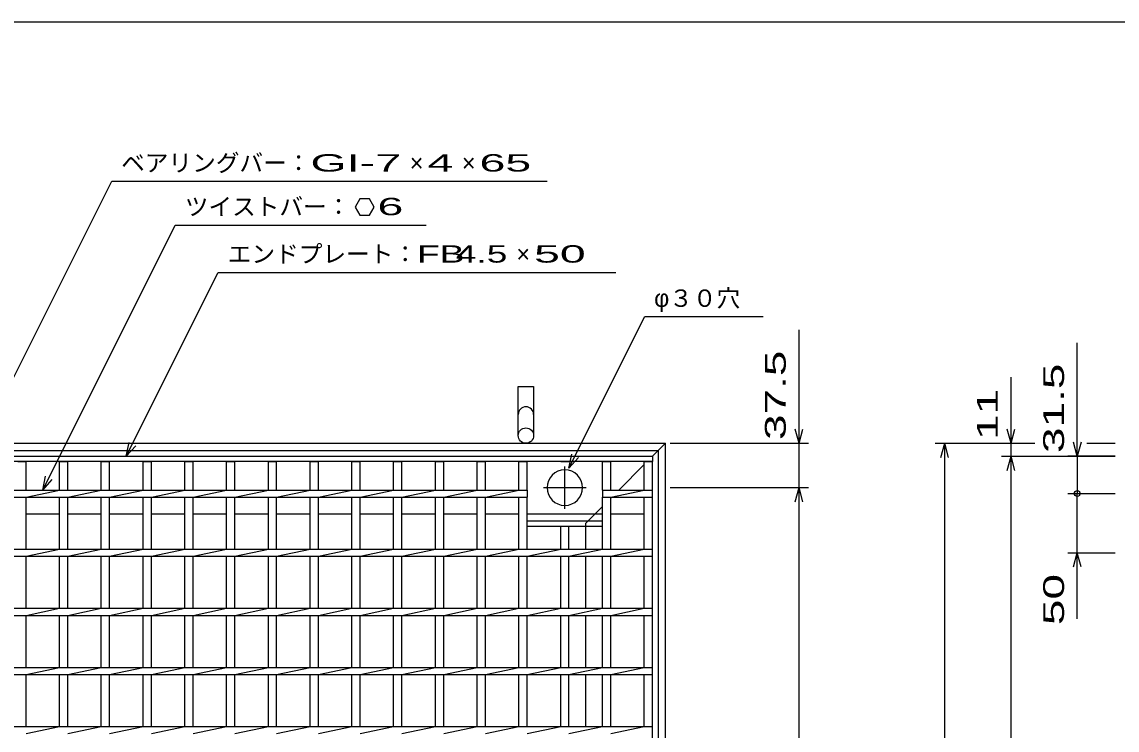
# Model space of a CAD drawing. Units: millimetres, scale not verified. Extents: x -1456 to 1385, y -1026 to 843.
# Drawn here: x -857 to 69, y 244 to 843 of the extents above; entities that cross this region are included whole.
import ezdxf
from ezdxf.enums import TextEntityAlignment as Align

# ---------------------------------------------------------------- set-up
doc = ezdxf.new("R2010")
doc.units = ezdxf.units.MM
doc.header["$LTSCALE"] = 8
doc.linetypes.add('CHAIN', pattern=[18.5, 12, -1.5, 3.5, -1.5])
doc.linetypes.add('DASHED', pattern=[7.5, 6, -1.5])
for name, color, linetype, lineweight in [('0_2', 150, 'Continuous', 25), ('16', 3, 'Continuous', 25), ('19', 6, 'Continuous', 25), ('22', 4, 'Continuous', 25)]:
    doc.layers.add(name, color=color, linetype=linetype, lineweight=lineweight)
doc.styles.add('ベクトル', font='')
doc.styles.get('ベクトル').set_extended_font_data('ベクトル')

msp = doc.modelspace()

# ---------------------------------------------------------------- linework, layer by layer
at = {"layer": '0_2'}
msp.add_line((-1383.2, 842.8), (1384.8, 842.8), dxfattribs=at)
at = {"layer": '16'}
for p, q in [((-1037, 475.5), (-324, 475.5)), ((-324, 475.5), (-324, 471)), ((-324, 471), (-1037, 471)), ((-860.5, 471), (-853.5, 471)), ((-853.5, 447), (-853.5, 471)), ((-825.2, 447), (-825.2, 471)), ((-825.2, 471), (-818.2, 471)), ((-818.2, 447), (-818.2, 471)), ((-789.9, 447), (-789.9, 471)), ((-789.9, 471), (-782.9, 471)), ((-782.9, 447), (-782.9, 471)), ((-754.6, 447), (-754.6, 471)), ((-754.6, 471), (-747.6, 471)), ((-747.6, 447), (-747.6, 471)), ((-719.3, 447), (-719.3, 471)), ((-719.3, 471), (-712.3, 471)), ((-712.3, 447), (-712.3, 471)), ((-684, 447), (-684, 471)), ((-684, 471), (-677, 471)), ((-677, 447), (-677, 471)), ((-648.7, 447), (-648.7, 471)), ((-648.7, 471), (-641.7, 471)), ((-641.7, 447), (-641.7, 471)), ((-613.4, 447), (-613.4, 471)), ((-613.4, 471), (-606.4, 471)), ((-606.4, 447), (-606.4, 471)), ((-578.1, 447), (-578.1, 471)), ((-578.1, 471), (-571.1, 471)), ((-571.1, 447), (-571.1, 471)), ((-542.8, 447), (-542.8, 471)), ((-542.8, 471), (-535.8, 471)), ((-535.8, 447), (-535.8, 471)), ((-507.5, 447), (-507.5, 471)), ((-507.5, 471), (-500.5, 471)), ((-500.5, 447), (-500.5, 471)), ((-472.2, 447), (-472.2, 471)), ((-472.2, 471), (-465.2, 471)), ((-465.2, 447), (-465.2, 471)), ((-436.9, 447), (-436.9, 471)), ((-436.9, 471), (-429.9, 471)), ((-429.9, 447), (-429.9, 471)), ((-401.6, 471), (-394.6, 471)), ((-366.3, 447), (-366.3, 471)), ((-366.3, 471), (-359.3, 471)), ((-359.3, 447), (-359.3, 471)), ((-331, 447), (-331, 471)), ((-331, 471), (-324, 471)), ((-324, -233), (-324, 471)), ((-931.1, 447), (-429.9, 447)), ((-853.5, 441), (-825.2, 447)), ((-818.2, 441), (-789.9, 447)), ((-782.9, 441), (-754.6, 447)), ((-747.6, 441), (-719.3, 447)), ((-712.3, 441), (-684, 447)), ((-677, 441), (-648.7, 447)), ((-641.7, 441), (-613.4, 447)), ((-606.4, 441), (-578.1, 447)), ((-571.1, 441), (-542.8, 447)), ((-535.8, 441), (-507.5, 447)), ((-500.5, 441), (-472.2, 447)), ((-465.2, 441), (-436.9, 447)), ((-429.9, 447), (-429.9, 441)), ((-366.3, 447), (-324, 447)), ((-366.3, 447), (-366.3, 441)), ((-359.3, 441), (-331, 447)), ((-324, 441), (-324, 447)), ((-931.1, 441), (-429.9, 441)), ((-853.5, 397), (-853.5, 441)), ((-825.2, 397), (-825.2, 441)), ((-818.2, 397), (-818.2, 441)), ((-789.9, 397), (-789.9, 441)), ((-782.9, 397), (-782.9, 441)), ((-754.6, 397), (-754.6, 441)), ((-747.6, 397), (-747.6, 441)), ((-719.3, 397), (-719.3, 441)), ((-712.3, 397), (-712.3, 441)), ((-684, 397), (-684, 441)), ((-677, 397), (-677, 441)), ((-648.7, 397), (-648.7, 441)), ((-641.7, 397), (-641.7, 441)), ((-613.4, 397), (-613.4, 441)), ((-606.4, 397), (-606.4, 441)), ((-578.1, 397), (-578.1, 441)), ((-571.1, 397), (-571.1, 441)), ((-542.8, 397), (-542.8, 441)), ((-535.8, 397), (-535.8, 441)), ((-507.5, 397), (-507.5, 441)), ((-500.5, 397), (-500.5, 441)), ((-472.2, 397), (-472.2, 441)), ((-465.2, 397), (-465.2, 441)), ((-436.9, 397), (-436.9, 441)), ((-429.9, 397), (-429.9, 441)), ((-366.3, 441), (-324, 441)), ((-366.3, 397), (-366.3, 441)), ((-359.3, 397), (-359.3, 441)), ((-331, 397), (-331, 441)), ((-853.5, 427), (-825.2, 427)), ((-818.2, 427), (-789.9, 427)), ((-782.9, 427), (-754.6, 427)), ((-747.6, 427), (-719.3, 427)), ((-712.3, 427), (-684, 427)), ((-677, 427), (-648.7, 427)), ((-641.7, 427), (-613.4, 427)), ((-606.4, 427), (-578.1, 427)), ((-571.1, 427), (-542.8, 427)), ((-535.8, 427), (-507.5, 427)), ((-500.5, 427), (-472.2, 427)), ((-465.2, 427), (-436.9, 427)), ((-429.9, 427), (-366.3, 427)), ((-359.3, 427), (-331, 427)), ((-429.9, 421), (-366.3, 421)), ((-429.9, 416.5), (-429.9, 421)), ((-366.3, 416.5), (-366.3, 421)), ((-429.9, 416.5), (-366.3, 416.5)), ((-401.6, 397), (-401.6, 416.5)), ((-394.6, 397), (-394.6, 416.5)), ((-1037, 397), (-324, 397)), ((-1037, 391), (-324, 391)), ((-853.5, 391), (-825.2, 397)), ((-853.5, 347), (-853.5, 391)), ((-825.2, 347), (-825.2, 391)), ((-818.2, 391), (-789.9, 397)), ((-818.2, 347), (-818.2, 391)), ((-789.9, 347), (-789.9, 391)), ((-782.9, 391), (-754.6, 397)), ((-782.9, 347), (-782.9, 391)), ((-754.6, 347), (-754.6, 391)), ((-747.6, 391), (-719.3, 397)), ((-747.6, 347), (-747.6, 391)), ((-719.3, 347), (-719.3, 391)), ((-712.3, 391), (-684, 397)), ((-712.3, 347), (-712.3, 391)), ((-684, 347), (-684, 391)), ((-677, 391), (-648.7, 397)), ((-677, 347), (-677, 391)), ((-648.7, 347), (-648.7, 391)), ((-641.7, 391), (-613.4, 397)), ((-641.7, 347), (-641.7, 391)), ((-613.4, 347), (-613.4, 391)), ((-606.4, 391), (-578.1, 397)), ((-606.4, 347), (-606.4, 391)), ((-578.1, 347), (-578.1, 391)), ((-571.1, 391), (-542.8, 397)), ((-571.1, 347), (-571.1, 391)), ((-542.8, 347), (-542.8, 391)), ((-535.8, 391), (-507.5, 397)), ((-535.8, 347), (-535.8, 391)), ((-507.5, 347), (-507.5, 391)), ((-500.5, 391), (-472.2, 397)), ((-500.5, 347), (-500.5, 391)), ((-472.2, 347), (-472.2, 391)), ((-465.2, 391), (-436.9, 397)), ((-465.2, 347), (-465.2, 391)), ((-436.9, 347), (-436.9, 391)), ((-429.9, 391), (-401.6, 397)), ((-429.9, 347), (-429.9, 391)), ((-401.6, 347), (-401.6, 391)), ((-394.6, 391), (-366.3, 397)), ((-394.6, 347), (-394.6, 391)), ((-366.3, 347), (-366.3, 391)), ((-359.3, 391), (-331, 397)), ((-359.3, 347), (-359.3, 391)), ((-331, 347), (-331, 391)), ((-324, 391), (-324, 397)), ((-1037, 347), (-324, 347)), ((-853.5, 341), (-825.2, 347)), ((-818.2, 341), (-789.9, 347)), ((-782.9, 341), (-754.6, 347)), ((-747.6, 341), (-719.3, 347)), ((-712.3, 341), (-684, 347)), ((-677, 341), (-648.7, 347)), ((-641.7, 341), (-613.4, 347)), ((-606.4, 341), (-578.1, 347)), ((-571.1, 341), (-542.8, 347)), ((-535.8, 341), (-507.5, 347)), ((-500.5, 341), (-472.2, 347)), ((-465.2, 341), (-436.9, 347)), ((-429.9, 341), (-401.6, 347)), ((-394.6, 341), (-366.3, 347)), ((-359.3, 341), (-331, 347)), ((-324, 341), (-324, 347)), ((-1037, 341), (-324, 341)), ((-853.5, 297), (-853.5, 341)), ((-825.2, 297), (-825.2, 341)), ((-818.2, 297), (-818.2, 341)), ((-789.9, 297), (-789.9, 341)), ((-782.9, 297), (-782.9, 341)), ((-754.6, 297), (-754.6, 341)), ((-747.6, 297), (-747.6, 341)), ((-719.3, 297), (-719.3, 341)), ((-712.3, 297), (-712.3, 341)), ((-684, 297), (-684, 341)), ((-677, 297), (-677, 341)), ((-648.7, 297), (-648.7, 341)), ((-641.7, 297), (-641.7, 341)), ((-613.4, 297), (-613.4, 341)), ((-606.4, 297), (-606.4, 341)), ((-578.1, 297), (-578.1, 341)), ((-571.1, 297), (-571.1, 341)), ((-542.8, 297), (-542.8, 341)), ((-535.8, 297), (-535.8, 341)), ((-507.5, 297), (-507.5, 341)), ((-500.5, 297), (-500.5, 341)), ((-472.2, 297), (-472.2, 341)), ((-465.2, 297), (-465.2, 341)), ((-436.9, 297), (-436.9, 341)), ((-429.9, 297), (-429.9, 341)), ((-401.6, 297), (-401.6, 341)), ((-394.6, 297), (-394.6, 341)), ((-366.3, 297), (-366.3, 341)), ((-359.3, 297), (-359.3, 341)), ((-331, 297), (-331, 341)), ((-1037, 297), (-324, 297)), ((-853.5, 291), (-825.2, 297)), ((-818.2, 291), (-789.9, 297)), ((-782.9, 291), (-754.6, 297)), ((-747.6, 291), (-719.3, 297)), ((-712.3, 291), (-684, 297)), ((-677, 291), (-648.7, 297)), ((-641.7, 291), (-613.4, 297)), ((-606.4, 291), (-578.1, 297)), ((-571.1, 291), (-542.8, 297)), ((-535.8, 291), (-507.5, 297)), ((-500.5, 291), (-472.2, 297)), ((-465.2, 291), (-436.9, 297)), ((-429.9, 291), (-401.6, 297)), ((-394.6, 291), (-366.3, 297)), ((-359.3, 291), (-331, 297)), ((-324, 291), (-324, 297)), ((-1037, 291), (-324, 291)), ((-853.5, 247), (-853.5, 291)), ((-825.2, 247), (-825.2, 291)), ((-818.2, 247), (-818.2, 291)), ((-789.9, 247), (-789.9, 291)), ((-782.9, 247), (-782.9, 291)), ((-754.6, 247), (-754.6, 291)), ((-747.6, 247), (-747.6, 291)), ((-719.3, 247), (-719.3, 291)), ((-712.3, 247), (-712.3, 291)), ((-684, 247), (-684, 291)), ((-677, 247), (-677, 291)), ((-648.7, 247), (-648.7, 291)), ((-641.7, 247), (-641.7, 291)), ((-613.4, 247), (-613.4, 291)), ((-606.4, 247), (-606.4, 291)), ((-578.1, 247), (-578.1, 291)), ((-571.1, 247), (-571.1, 291)), ((-542.8, 247), (-542.8, 291)), ((-535.8, 247), (-535.8, 291)), ((-507.5, 247), (-507.5, 291)), ((-500.5, 247), (-500.5, 291)), ((-472.2, 247), (-472.2, 291)), ((-465.2, 247), (-465.2, 291)), ((-436.9, 247), (-436.9, 291)), ((-429.9, 247), (-429.9, 291)), ((-401.6, 247), (-401.6, 291)), ((-394.6, 247), (-394.6, 291)), ((-366.3, 247), (-366.3, 291)), ((-359.3, 247), (-359.3, 291)), ((-331, 247), (-331, 291)), ((-1037, 247), (-324, 247)), ((-853.5, 241), (-825.2, 247)), ((-818.2, 241), (-789.9, 247)), ((-782.9, 241), (-754.6, 247)), ((-747.6, 241), (-719.3, 247)), ((-712.3, 241), (-684, 247)), ((-677, 241), (-648.7, 247)), ((-641.7, 241), (-613.4, 247)), ((-606.4, 241), (-578.1, 247)), ((-571.1, 241), (-542.8, 247)), ((-535.8, 241), (-507.5, 247)), ((-500.5, 241), (-472.2, 247)), ((-465.2, 241), (-436.9, 247)), ((-429.9, 241), (-401.6, 247)), ((-394.6, 241), (-366.3, 247)), ((-359.3, 241), (-331, 247)), ((-324, 241), (-324, 247))]:
    msp.add_line(p, q, dxfattribs=at)
at = {"layer": '16', "linetype": 'CHAIN'}
for p, q in [((-398.1, 431), (-398.1, 467)), ((-416.1, 449), (-380.1, 449))]:
    msp.add_line(p, q, dxfattribs=at)
at = {"layer": '16'}
for start, end in [(90, 270), (270, 90)]:
    msp.add_arc((-398.1, 449), 15, start, end, dxfattribs=at)
at = {"layer": '19'}
for p, q in [((-437.5, 493), (-437.5, 534.62)), ((-437.5, 534.62), (-424.5, 534.62)), ((-424.5, 534.62), (-424.5, 493)), ((-1048, 486.5), (-313, 486.5)), ((-313, -248.5), (-313, 486.5)), ((-1042, 480.5), (-319, 480.5)), ((-319, -242.5), (-319, 480.5)), ((-380.5, 397), (-380.5, 416.5)), ((-380.5, 347), (-380.5, 391)), ((-380.5, 297), (-380.5, 341)), ((-380.5, 247), (-380.5, 291))]:
    msp.add_line(p, q, dxfattribs=at)
at = {"layer": '19', "linetype": 'DASHED'}
for p, q in [((-324, 475.5), (-313, 486.5)), ((-352.5, 447), (-331, 468.5)), ((-359.3, 440.2), (-358.5, 441)), ((-380.5, 419), (-366.3, 433.2)), ((-380.5, 414.5), (-380.5, 419))]:
    msp.add_line(p, q, dxfattribs=at)
at = {"layer": '19'}
msp.add_circle((-431, 493), 6.5, dxfattribs=at)
msp.add_arc((-431, 510.84), 6.5, 0, 180, dxfattribs=at)
at = {"layer": '22'}
for p, q in [((-924.1, 422), (-781.1, 708)), ((-781.1, 708), (-413.1, 708)), ((-571.35, 693.212), (-575.35, 686.284)), ((-575.35, 686.284), (-571.35, 679.356)), ((-563.35, 693.212), (-571.35, 693.212)), ((-559.35, 686.2), (-563.35, 693.212)), ((-563.35, 679.356), (-559.35, 686.284)), ((-571.35, 679.356), (-563.35, 679.356)), ((-839.35, 447), (-727.35, 671)), ((-727.35, 671), (-515.35, 671)), ((-768.75, 475.5), (-691, 631)), ((-691, 631), (-355, 631)), ((-394.6, 465.6), (-330.6, 593.6)), ((-330.6, 593.6), (-230.6, 593.6)), ((-200.2, 486.5), (-200.2, 582.5)), ((35, 475.5), (35, 571.5)), ((-21, 486.5), (-21, 542.5)), ((-200.2, 486.5), (-203.4, 498.5)), ((-200.2, 486.5), (-197, 498.5)), ((-21, 486.5), (-24.2, 498.5)), ((-21, 486.5), (-17.8, 498.5)), ((-768.75, 475.5), (-766.35, 487.18)), ((-768.75, 475.5), (-760.75, 484.3)), ((-309, 486.5), (-192.2, 486.5)), ((-200.2, 449), (-200.2, 486.5)), ((-85, 486.5), (-1, 486.5)), ((-80.2, 474.5), (-77, 486.5)), ((-73.8, 474.5), (-77, 486.5)), ((-77, -248.5), (-77, 486.5)), ((-29, 486.5), (-1, 486.5)), ((-21, 475.5), (-21, 486.5)), ((35, 475.5), (31.8, 487.5)), ((38.2, 487.5), (35, 475.5)), ((43, 486.5), (67, 486.5)), ((43, 486.5), (67, 486.5)), ((-394.6, 465.6), (-392.2, 477.28)), ((-394.6, 465.6), (-386.6, 474.4)), ((-29, 475.5), (67, 475.5)), ((-24.2, 463.5), (-21, 475.5)), ((-17.8, 463.5), (-21, 475.5)), ((-21, -237.5), (-21, 475.5)), ((67, 475.5), (27, 475.5)), ((35, 475.5), (35, 444)), ((-839.35, 447), (-836.95, 458.68)), ((-839.35, 447), (-831.35, 455.8)), ((-309, 449), (-192.2, 449)), ((-203.4, 437), (-200.2, 449)), ((-197, 437), (-200.2, 449)), ((-200.2, -211), (-200.2, 449)), ((27, 444), (67, 444)), ((35, 394), (35, 444)), ((27, 394), (67, 394)), ((31.8, 382), (35, 394)), ((38.2, 382), (35, 394)), ((35, 338), (35, 394))]:
    msp.add_line(p, q, dxfattribs=at)
msp.add_circle((35, 444), 2.4, dxfattribs=at)

# ---------------------------------------------------------------- texts
at = {"layer": '22', "color": 2, "style": 'ベクトル'}
for s, p in [('ベアリングバー：', (-773.1, 723.6)), ('×', (-529.1, 723.6)), ('×', (-485.1, 723.6)), ('ツイストバー：', (-719.35, 686.6)), ('エンドプレート：', (-683, 646.6)), ('×', (-439, 646.6)), ('φ３０穴', (-322.6, 609.2))]:
    msp.add_text(s, height=14.66, dxfattribs=at).set_placement(p, align=Align.MIDDLE_LEFT)
for s, width, p in [('GI-', 2, (-613.1, 723.6)), (' 7 ', 2, (-569.1, 723.6)), (' 4 ', 2, (-525.1, 723.6)), (' 65 ', 2, (-481.1, 723.6)), (' 6 ', 2, (-567.35, 686.684)), ('FB', 1.6, (-523, 646.6)), (' 4.5 ', 1.6, (-499, 646.6)), (' 50 ', 2, (-435, 646.6))]:
    msp.add_text(s, height=14.66, dxfattribs=dict(at, width=width)).set_placement(p, align=Align.MIDDLE_LEFT)
at = {"layer": '22', "color": 2, "style": 'ベクトル', "width": 1.65}
for s, p in [(' 37.5 ', (-220.2, 478.5)), (' 31.5 ', (15, 467.5)), (' 11 ', (-41, 478.5)), (' 50 ', (15, 322))]:
    msp.add_text(s, height=17.6, rotation=90, dxfattribs=at).set_placement(p, align=Align.MIDDLE_LEFT)

doc.saveas('drawing.dxf')
